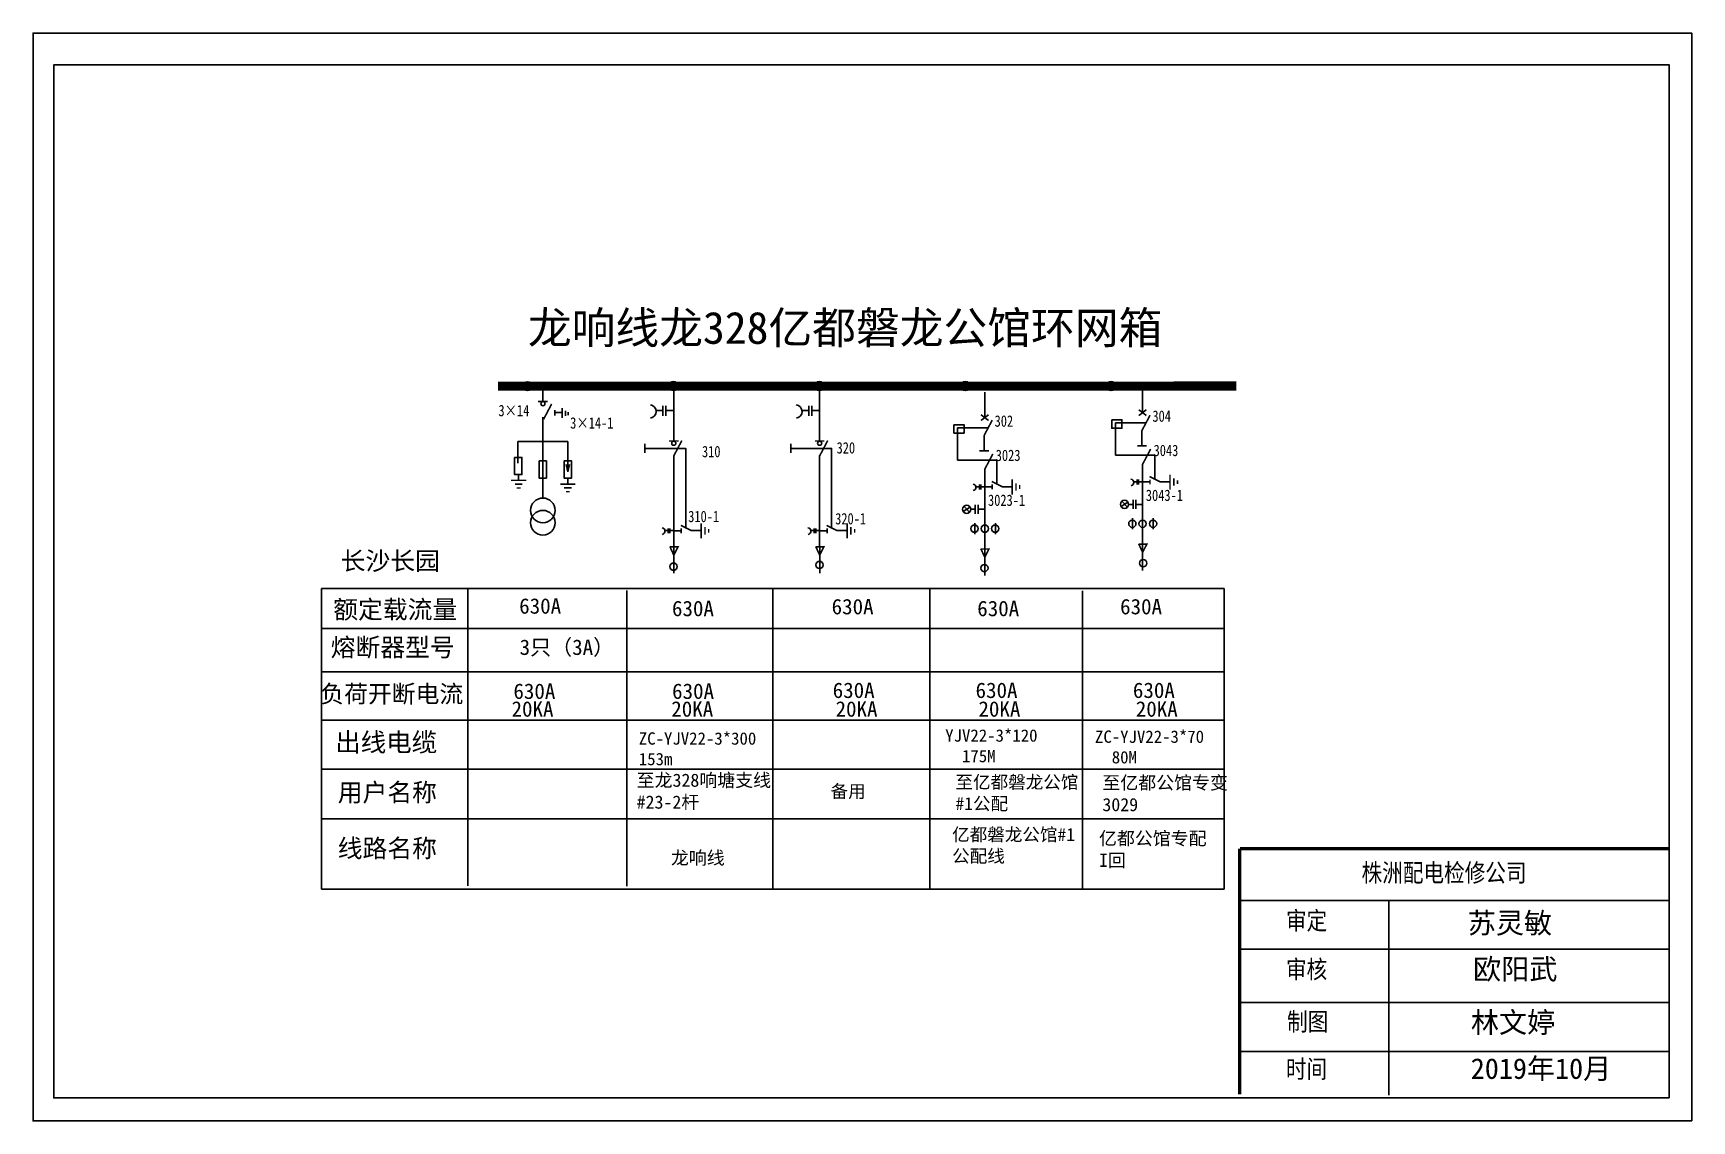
# Model space of a CAD drawing. Header units: millimetres. Extents: x 3120 to 3269, y 2656 to 2693.
# Drawn here: x 3170.49 to 3214.88, y 2663.05 to 2692.16 of the extents above; entities that cross this region are included whole.
import ezdxf

# ---------------------------------------------------------------- set-up
doc = ezdxf.new("R2010")
doc.units = ezdxf.units.MM
doc.layers.add('1', color=7, linetype='Continuous')
doc.layers.add('2', color=7, linetype='Continuous')
doc.styles.add('_txtstyle_1.19_0_0', font='simsun.ttc', dxfattribs={"height": 1.18957})
doc.styles.add('_txtstyle_1.24_0_0', font='simsun.ttc', dxfattribs={"height": 1.241973})
doc.styles.add('_txtstyle_1.27_0_0', font='simsun.ttc', dxfattribs={"height": 1.267764})
doc.styles.add('_txtstyle_29.49_0_0', font='simsun.ttc', dxfattribs={"height": 29.491863})
doc.styles.add('_txtstyle_3.09_0_0', font='simsun.ttc', dxfattribs={"height": 3.0947})
doc.styles.add('_txtstyle_31.43_0_0', font='simsun.ttc', dxfattribs={"height": 31.43045})
doc.styles.add('HZ', font='simkai_0.ttf')
doc.styles.add('hztxt_txtstyle_0.00_0_0', font='', dxfattribs={"bigfont": 'hztxt.shx'})
doc.styles.add('hztxt_txtstyle_1.99_0_0', font='', dxfattribs={"height": 1.989743, "bigfont": 'hztxt.shx'})
doc.styles.add('hztxt_txtstyle_3.00_0_0', font='', dxfattribs={"height": 3, "bigfont": 'hztxt.shx'})
doc.styles.add('STYLE1', font='txt.shx', dxfattribs={"height": 2.6})
doc.styles.add('道路名', font='simhei.ttf', dxfattribs={"width": 0.8})
doc.styles.get('hztxt_txtstyle_0.00_0_0').set_extended_font_data('hztxt')
doc.styles.get('hztxt_txtstyle_1.99_0_0').set_extended_font_data('hztxt')
doc.styles.get('hztxt_txtstyle_3.00_0_0').set_extended_font_data('hztxt')

msp = doc.modelspace()

# ---------------------------------------------------------------- linework, layer by layer
at = {"color": 0}
for p, q in [((3184.135, 2682.715), (3184.135, 2682.308)), ((3187.637, 2682.607), (3187.637, 2681.25)), ((3191.541, 2682.607), (3191.541, 2681.25)), ((3195.96, 2682.549), (3195.96, 2681.871)), ((3200.184, 2682.682), (3200.184, 2682.003)), ((3184.133, 2681.235), (3183.46, 2681.235)), ((3183.46, 2681.235), (3183.46, 2680.65))]:
    msp.add_line(p, q, dxfattribs=at)
at = {"color": 0, "linetype": 'Continuous'}
for p, q in [((3187.637, 2680.857), (3187.637, 2680.005)), ((3191.541, 2680.857), (3191.541, 2680.005)), ((3195.96, 2680.489), (3195.96, 2678.368)), ((3200.184, 2680.621), (3200.184, 2678.5)), ((3187.637, 2680.005), (3187.637, 2679.151)), ((3191.541, 2680.005), (3191.541, 2679.151)), ((3195.96, 2680.016), (3196.159, 2680.016)), ((3196.419, 2680.021), (3196.69, 2680.021)), ((3200.184, 2680.148), (3200.383, 2680.148)), ((3200.643, 2680.154), (3200.914, 2680.154)), ((3187.637, 2679.151), (3187.637, 2678.426)), ((3191.541, 2679.151), (3191.541, 2678.426)), ((3187.637, 2678.843), (3187.836, 2678.843)), ((3188.096, 2678.848), (3188.367, 2678.848)), ((3191.541, 2678.843), (3191.74, 2678.843)), ((3192, 2678.848), (3192.272, 2678.848)), ((3187.638, 2678.421), (3187.638, 2677.707)), ((3191.542, 2678.421), (3191.542, 2677.707)), ((3195.961, 2678.37), (3195.961, 2677.649)), ((3200.185, 2678.502), (3200.185, 2677.781)), ((3178.205, 2677.299), (3202.368, 2677.299)), ((3186.379, 2677.24), (3186.379, 2669.334)), ((3190.29, 2677.284), (3190.29, 2669.249))]:
    msp.add_line(p, q, dxfattribs=at)
at = {"linetype": 'Continuous'}
for p, q in [((3178.205, 2669.247), (3178.205, 2677.299)), ((3182.126, 2677.297), (3182.126, 2669.338)), ((3194.493, 2677.284), (3194.493, 2669.249)), ((3198.577, 2677.237), (3198.577, 2669.247)), ((3202.368, 2677.299), (3202.368, 2669.247)), ((3178.205, 2676.224), (3202.368, 2676.224)), ((3178.205, 2675.067), (3202.368, 2675.067)), ((3178.205, 2673.775), (3202.368, 2673.775)), ((3178.205, 2672.466), (3202.368, 2672.466)), ((3178.205, 2671.134), (3202.368, 2671.134)), ((3202.368, 2669.247), (3178.205, 2669.247)), ((3202.788, 2668.951), (3214.266, 2668.951)), ((3206.772, 2668.95), (3206.772, 2663.735)), ((3202.788, 2667.644), (3214.266, 2667.644)), ((3202.788, 2666.218), (3214.266, 2666.218)), ((3202.788, 2664.91), (3214.266, 2664.91))]:
    msp.add_line(p, q, dxfattribs=at)
for points in [[(3214.883, 2663.051), (3170.492, 2663.051), (3170.492, 2692.159), (3214.883, 2692.159)], [(3214.277, 2663.665), (3171.042, 2663.665), (3171.042, 2691.31), (3214.277, 2691.31)]]:
    msp.add_lwpolyline(points, close=True)
at = {"color": 0}
for points, format in [([(3182.932, 2682.715, 0.242, 0.242, 0), (3202.692, 2682.716, 0.242, 0.242, 0)], "xyseb"), ([(3184.007, 2682.303, 0.0432, 0.0432, 0), (3184.262, 2682.303, 0.0432, 0.0432, 0)], "xyseb"), ([(3184.152, 2681.825, 0.0432, 0.0432, 0), (3184.368, 2682.234, 0.0432, 0.0432, 0)], "xyseb"), ([(3187.01, 2682.21, -0.877934), (3187.017, 2681.86)], "xyb"), ([(3190.915, 2682.21, -0.877934), (3190.922, 2681.86)], "xyb"), ([(3196.061, 2681.948, 0.0432, 0.0432, 0), (3195.859, 2681.793, 0.0432, 0.0432, 0)], "xyseb"), ([(3195.859, 2681.948, 0.0432, 0.0432, 0), (3196.061, 2681.793, 0.0432, 0.0432, 0)], "xyseb"), ([(3195.944, 2681.394, 0.0432, 0.0432, 0), (3196.16, 2681.803, 0.0432, 0.0432, 0)], "xyseb"), ([(3200.285, 2682.081, 0.0432, 0.0432, 0), (3200.083, 2681.925, 0.0432, 0.0432, 0)], "xyseb"), ([(3200.083, 2682.081, 0.0432, 0.0432, 0), (3200.285, 2681.925, 0.0432, 0.0432, 0)], "xyseb"), ([(3200.168, 2681.526, 0.0432, 0.0432, 0), (3200.384, 2681.935, 0.0432, 0.0432, 0)], "xyseb")]:
    msp.add_lwpolyline(points, format=format, dxfattribs=at)
for points in [[(3184.654, 2682.127), (3184.654, 2681.864)], [(3187.347, 2682.183), (3187.347, 2681.921)], [(3187.428, 2682.183), (3187.428, 2681.921)], [(3191.252, 2682.183), (3191.252, 2681.921)], [(3191.332, 2682.183), (3191.332, 2681.921)], [(3184.458, 2682.07), (3184.458, 2681.928)], [(3184.654, 2682.005), (3184.472, 2682.005)], [(3184.735, 2682.052), (3184.735, 2681.922)], [(3184.811, 2682.016), (3184.811, 2681.938)], [(3187.347, 2682.062), (3187.165, 2682.062)], [(3187.637, 2682.062), (3187.428, 2682.062)], [(3191.252, 2682.062), (3191.07, 2682.062)], [(3191.541, 2682.062), (3191.332, 2682.062)]]:
    msp.add_lwpolyline(points, dxfattribs=at)
at = {"color": 0, "linetype": 'Continuous'}
for points, format in [([(3187.509, 2681.245, 0.0432, 0.0432, 0), (3187.764, 2681.245, 0.0432, 0.0432, 0)], "xyseb"), ([(3187.637, 2680.846, 0.0432, 0.0432, 0), (3187.853, 2681.256, 0.0432, 0.0432, 0)], "xyseb"), ([(3191.414, 2681.245, 0.0432, 0.0432, 0), (3191.668, 2681.245, 0.0432, 0.0432, 0)], "xyseb"), ([(3191.541, 2680.846, 0.0432, 0.0432, 0), (3191.757, 2681.256, 0.0432, 0.0432, 0)], "xyseb"), ([(3195.817, 2680.983, 0.0432, 0.0432, 0), (3196.071, 2680.983, 0.0432, 0.0432, 0)], "xyseb"), ([(3195.96, 2680.489, 0.0432, 0.0432, 0), (3196.176, 2680.898, 0.0432, 0.0432, 0)], "xyseb"), ([(3200.041, 2681.115, 0.0432, 0.0432, 0), (3200.295, 2681.115, 0.0432, 0.0432, 0)], "xyseb"), ([(3200.184, 2680.621, 0.0432, 0.0432, 0), (3200.4, 2681.03, 0.0432, 0.0432, 0)], "xyseb"), ([(3195.646, 2680.092, -0.877934), (3195.65, 2679.917)], "xyb"), ([(3196.148, 2680.16, 0.0432, 0.0432, 0), (3196.436, 2680.016, 0.0432, 0.0432, 0)], "xyseb"), ([(3196.159, 2680.082, 0.0432, 0.0432, 0), (3196.159, 2679.949, 0.0432, 0.0432, 0)], "xyseb"), ([(3199.87, 2680.224, -0.877934), (3199.874, 2680.049)], "xyb"), ([(3200.372, 2680.292, 0.0432, 0.0432, 0), (3200.66, 2680.148, 0.0432, 0.0432, 0)], "xyseb"), ([(3200.383, 2680.214, 0.0432, 0.0432, 0), (3200.383, 2680.082, 0.0432, 0.0432, 0)], "xyseb"), ([(3187.825, 2678.987, 0.0432, 0.0432, 0), (3188.113, 2678.843, 0.0432, 0.0432, 0)], "xyseb"), ([(3191.729, 2678.987, 0.0432, 0.0432, 0), (3192.017, 2678.843, 0.0432, 0.0432, 0)], "xyseb"), ([(3187.323, 2678.919, -0.877934), (3187.327, 2678.744)], "xyb"), ([(3187.836, 2678.909, 0.0432, 0.0432, 0), (3187.836, 2678.776, 0.0432, 0.0432, 0)], "xyseb"), ([(3191.228, 2678.919, -0.877934), (3191.231, 2678.744)], "xyb"), ([(3191.74, 2678.909, 0.0432, 0.0432, 0), (3191.74, 2678.776, 0.0432, 0.0432, 0)], "xyseb"), ([(3187.531, 2678.413, 0.0432, 0.0432, 0), (3187.75, 2678.413, 0.0432, 0.0432, 0), (3187.638, 2678.19, 0.0432, 0.0432, 0), (3187.533, 2678.417, 0.0432, 0.0432, 0)], "xyseb"), ([(3191.435, 2678.413, 0.0432, 0.0432, 0), (3191.655, 2678.413, 0.0432, 0.0432, 0), (3191.542, 2678.19, 0.0432, 0.0432, 0), (3191.438, 2678.417, 0.0432, 0.0432, 0)], "xyseb"), ([(3195.854, 2678.355, 0.0432, 0.0432, 0), (3196.073, 2678.355, 0.0432, 0.0432, 0), (3195.961, 2678.133, 0.0432, 0.0432, 0), (3195.856, 2678.359, 0.0432, 0.0432, 0)], "xyseb"), ([(3200.078, 2678.487, 0.0432, 0.0432, 0), (3200.298, 2678.487, 0.0432, 0.0432, 0), (3200.185, 2678.265, 0.0432, 0.0432, 0), (3200.08, 2678.491, 0.0432, 0.0432, 0)], "xyseb")]:
    msp.add_lwpolyline(points, format=format, dxfattribs=at)
for points in [[(3186.866, 2681.167), (3186.866, 2680.926)], [(3187.958, 2678.907), (3187.958, 2681.046), (3186.866, 2681.046)], [(3190.771, 2681.167), (3190.771, 2680.926)], [(3191.862, 2678.907), (3191.862, 2681.046), (3190.771, 2681.046)], [(3195.815, 2680.018), (3195.724, 2680.018)], [(3195.815, 2680.079), (3195.815, 2679.947)], [(3195.855, 2680.079), (3195.855, 2679.947)], [(3195.959, 2680.018), (3195.855, 2680.018)], [(3200.039, 2680.15), (3199.948, 2680.15)], [(3200.039, 2680.211), (3200.039, 2680.08)], [(3200.079, 2680.211), (3200.079, 2680.08)], [(3200.183, 2680.15), (3200.079, 2680.15)], [(3187.491, 2678.845), (3187.401, 2678.845)], [(3187.491, 2678.906), (3187.491, 2678.774)], [(3187.532, 2678.906), (3187.532, 2678.774)], [(3187.636, 2678.845), (3187.532, 2678.845)], [(3191.396, 2678.845), (3191.305, 2678.845)], [(3191.396, 2678.906), (3191.396, 2678.774)], [(3191.436, 2678.906), (3191.436, 2678.774)], [(3191.541, 2678.845), (3191.436, 2678.845)]]:
    msp.add_lwpolyline(points, dxfattribs=at)
at = {"linetype": 'Continuous', "const_width": 0.092}
for points in [[(3202.781, 2670.333), (3202.781, 2663.757)], [(3202.788, 2670.333), (3214.266, 2670.333)]]:
    msp.add_lwpolyline(points, dxfattribs=at)
at = {"color": 0}
for centre, radius in [((3183.722, 2682.712), 0.12), ((3187.629, 2682.713), 0.12), ((3191.533, 2682.713), 0.12), ((3195.438, 2682.713), 0.12), ((3199.342, 2682.713), 0.12), ((3184.135, 2682.242), 0.0553)]:
    msp.add_circle(centre, radius, dxfattribs=at)
at = {"color": 0, "linetype": 'Continuous'}
for centre in [(3187.637, 2681.184), (3191.541, 2681.184)]:
    msp.add_circle(centre, 0.0553, dxfattribs=at)
for points in [[(3200.898, 2679.944), (3200.938, 2679.944), (3200.898, 2680.347), (3200.938, 2680.347)], [(3196.674, 2679.812), (3196.714, 2679.812), (3196.674, 2680.215), (3196.714, 2680.215)], [(3196.815, 2680.114), (3196.775, 2680.114), (3196.815, 2679.913), (3196.775, 2679.913)], [(3196.876, 2679.963), (3196.916, 2679.963), (3196.876, 2680.064), (3196.916, 2680.064)], [(3201.039, 2680.247), (3200.999, 2680.247), (3201.039, 2680.045), (3200.999, 2680.045)], [(3201.1, 2680.095), (3201.14, 2680.095), (3201.1, 2680.196), (3201.14, 2680.196)], [(3188.351, 2678.639), (3188.391, 2678.639), (3188.351, 2679.042), (3188.391, 2679.042)], [(3192.255, 2678.639), (3192.296, 2678.639), (3192.255, 2679.042), (3192.296, 2679.042)], [(3188.492, 2678.941), (3188.452, 2678.941), (3188.492, 2678.74), (3188.452, 2678.74)], [(3188.552, 2678.79), (3188.593, 2678.79), (3188.552, 2678.891), (3188.593, 2678.891)], [(3192.396, 2678.941), (3192.356, 2678.941), (3192.396, 2678.74), (3192.356, 2678.74)], [(3192.457, 2678.79), (3192.497, 2678.79), (3192.457, 2678.891), (3192.497, 2678.891)]]:
    msp.add_trace(points, dxfattribs=at)
at = {"color": 0}
for points in [[(3183.284, 2680.21), (3183.284, 2680.17), (3183.687, 2680.21), (3183.687, 2680.17)], [(3183.586, 2680.069), (3183.586, 2680.11), (3183.384, 2680.069), (3183.384, 2680.11)], [(3183.435, 2680.009), (3183.435, 2679.969), (3183.536, 2680.009), (3183.536, 2679.969)], [(3184.6, 2680.112), (3184.6, 2680.071), (3185.003, 2680.112), (3185.003, 2680.071)], [(3184.902, 2679.971), (3184.902, 2680.011), (3184.701, 2679.971), (3184.701, 2680.011)], [(3184.751, 2679.91), (3184.751, 2679.87), (3184.852, 2679.91), (3184.852, 2679.87)]]:
    msp.add_trace(points, dxfattribs=at)
at = {"layer": '1', "color": 0}
for p, q in [((3184.133, 2681.884), (3184.133, 2679.738)), ((3199.455, 2681.731), (3199.455, 2680.863)), ((3200.276, 2681.731), (3199.455, 2681.731)), ((3184.133, 2681.235), (3184.803, 2681.235)), ((3184.803, 2681.235), (3184.803, 2680.417)), ((3195.231, 2681.598), (3195.231, 2680.731)), ((3196.052, 2681.598), (3195.231, 2681.598)), ((3195.944, 2680.983), (3195.944, 2681.394)), ((3200.168, 2681.115), (3200.168, 2681.526)), ((3183.485, 2680.349), (3183.485, 2680.21)), ((3184.803, 2680.417), (3184.76, 2680.614)), ((3184.803, 2680.417), (3184.846, 2680.614)), ((3184.802, 2680.25), (3184.802, 2680.112))]:
    msp.add_line(p, q, dxfattribs=at)
at = {"layer": '1', "color": 0, "linetype": 'Continuous'}
for p, q in [((3199.455, 2680.863), (3200.511, 2680.863)), ((3200.511, 2680.863), (3200.511, 2680.233)), ((3195.231, 2680.731), (3196.287, 2680.731)), ((3196.287, 2680.731), (3196.287, 2680.101)), ((3195.566, 2679.478), (3195.386, 2679.356)), ((3195.553, 2679.34), (3195.402, 2679.498)), ((3195.705, 2679.536), (3195.705, 2679.299)), ((3195.781, 2679.536), (3195.781, 2679.299)), ((3199.79, 2679.611), (3199.61, 2679.488)), ((3199.777, 2679.472), (3199.626, 2679.63)), ((3199.929, 2679.549), (3199.809, 2679.549)), ((3199.929, 2679.668), (3199.929, 2679.431)), ((3200.005, 2679.668), (3200.005, 2679.431)), ((3200.184, 2679.549), (3200.005, 2679.549)), ((3195.705, 2679.417), (3195.585, 2679.417)), ((3195.69, 2679.046), (3195.69, 2678.752)), ((3195.96, 2679.417), (3195.781, 2679.417)), ((3196.243, 2679.046), (3196.243, 2678.752)), ((3199.914, 2679.178), (3199.914, 2678.884)), ((3200.467, 2679.178), (3200.467, 2678.884))]:
    msp.add_line(p, q, dxfattribs=at)
at = {"layer": '1', "color": 0}
for points in [[(3195.134, 2681.679), (3195.407, 2681.679), (3195.407, 2681.456), (3195.134, 2681.456)], [(3199.358, 2681.812), (3199.631, 2681.812), (3199.631, 2681.588), (3199.358, 2681.588)]]:
    msp.add_lwpolyline(points, close=True, dxfattribs=at)
for centre in [(3184.133, 2679.387), (3184.133, 2679.057)]:
    msp.add_circle(centre, 0.33, dxfattribs=at)
at = {"layer": '1', "color": 0, "linetype": 'Continuous'}
for centre, radius in [((3195.476, 2679.417), 0.109), ((3199.7, 2679.549), 0.109), ((3195.686, 2678.899), 0.0974), ((3195.96, 2678.899), 0.0974), ((3196.24, 2678.899), 0.0974), ((3199.91, 2679.031), 0.0974), ((3200.184, 2679.031), 0.0974), ((3200.464, 2679.031), 0.0974), ((3187.628, 2677.882), 0.0974), ((3191.536, 2677.928), 0.0974), ((3195.951, 2677.845), 0.0974), ((3200.2, 2677.974), 0.0974)]:
    msp.add_circle(centre, radius, dxfattribs=at)
at = {"layer": '2', "color": 0}
for points in [[(3183.378, 2680.807), (3183.575, 2680.807), (3183.575, 2680.344), (3183.378, 2680.344)], [(3184.031, 2680.712), (3184.228, 2680.712), (3184.228, 2680.25), (3184.031, 2680.25)], [(3184.703, 2680.712), (3184.9, 2680.712), (3184.9, 2680.25), (3184.703, 2680.25)]]:
    msp.add_lwpolyline(points, close=True, dxfattribs=at)

# ---------------------------------------------------------------- texts
at = {"color": 0, "linetype": 'Continuous', "style": '道路名', "width": 0.8}
for s, p in [('3×14', (3182.944, 2681.908)), ('3×14-1', (3184.864, 2681.576)), ('302', (3196.223, 2681.627)), ('304', (3200.447, 2681.759)), ('310', (3188.392, 2680.811)), ('320', (3191.994, 2680.91)), ('3023', (3196.254, 2680.709)), ('3043', (3200.478, 2680.841)), ('3043-1', (3200.271, 2679.64)), ('3023-1', (3196.047, 2679.508)), ('310-1', (3188.023, 2679.074)), ('320-1', (3191.956, 2679.013))]:
    msp.add_text(s, height=0.304, dxfattribs=at).set_placement(p)
at = {"color": 7, "insert": (3183.732, 2684.704), "char_height": 0.85879, "width": 124.3504, "attachment_point": 1, "style": '_txtstyle_3.09_0_0'}
msp.add_mtext('{\\fSimSun|b0|i0|c134|p54;龙响线龙328亿都磐龙公馆环网箱}', dxfattribs=at)
at = {"linetype": 'Continuous', "attachment_point": 1}
for s, insert, char_height, width, style in [('{\\fSimSun|b0|i0|c134|p2;长沙长园}', (3178.723, 2678.282), 0.48671, 3.31803, 'HZ'), ('{\\fSimSun|b0|i0|c134|p2;额定载流量}', (3178.523, 2676.98), 0.48671, 3.74755, 'HZ'), ('{\\fSimSun|b0|i0|c134|p2;630A}', (3183.5, 2677.036), 0.41264, 3.31803, 'STYLE1'), ('{\\fSimSun|b0|i0|c134|p2;630A}', (3187.589, 2676.969), 0.41264, 3.31803, 'STYLE1'), ('{\\fSimSun|b0|i0|c134|p2;630A}', (3191.862, 2677.019), 0.41264, 3.31803, 'STYLE1'), ('{\\fSimSun|b0|i0|c134|p2;630A}', (3195.759, 2676.969), 0.41264, 3.31803, 'STYLE1'), ('{\\fSimSun|b0|i0|c134|p2;630A}', (3199.582, 2677.019), 0.41264, 3.31803, 'STYLE1'), ('{\\fSimSun|b0|i0|c134|p2;熔断器型号}', (3178.455, 2675.967), 0.48671, 3.88694, 'HZ'), ('{\\fSimSun|b0|i0|c134|p2;3只（3A）}', (3183.511, 2675.932), 0.41264, 3.31803, 'STYLE1'), ('{\\fSimSun|b0|i0|c134|p2;\\H0.96x;负荷开断电流}', (3178.178, 2674.711), 0.48671, 4.45046, 'HZ'), ('{\\fSimSun|b0|i0|c134|p2;630A}', (3183.345, 2674.755), 0.41264, 3.31803, 'STYLE1'), ('{\\fSimSun|b0|i0|c134|p2;630A}', (3187.592, 2674.755), 0.41264, 3.31803, 'STYLE1'), ('{\\fSimSun|b0|i0|c134|p2;630A}', (3191.89, 2674.78), 0.41264, 3.31803, 'STYLE1'), ('{\\fSimSun|b0|i0|c134|p2;630A}', (3195.714, 2674.78), 0.41264, 3.31803, 'STYLE1'), ('{\\fSimSun|b0|i0|c134|p2;630A}', (3199.925, 2674.78), 0.41264, 3.31803, 'STYLE1'), ('{\\fSimSun|b0|i0|c134|p2;20KA}', (3183.295, 2674.279), 0.41264, 3.31803, 'STYLE1'), ('{\\fSimSun|b0|i0|c134|p2;20KA}', (3187.57, 2674.279), 0.41264, 3.31803, 'STYLE1'), ('{\\fSimSun|b0|i0|c134|p2;20KA}', (3191.967, 2674.279), 0.41264, 3.31803, 'STYLE1'), ('{\\fSimSun|b0|i0|c134|p2;20KA}', (3195.791, 2674.279), 0.41264, 3.31803, 'STYLE1'), ('{\\fSimSun|b0|i0|c134|p2;20KA}', (3200.002, 2674.279), 0.41264, 3.31803, 'STYLE1'), ('{\\fSimSun|b0|i0|c134|p2;出线电缆}', (3178.576, 2673.434), 0.50013, 3.4095, 'HZ'), ('ZC-YJV22-3*300^M^J153m', (3186.701, 2673.448), 0.33011, 2.65443, '_txtstyle_29.49_0_0'), ('{\\fSimSun|b0|i0|c134|p2;YJV22-3*120\\P  175M }', (3194.902, 2673.528), 0.33011, 2.65443, '_txtstyle_1.19_0_0'), ('{\\fSimSun|b0|i0|c134|p2;ZC-YJV22-3*70\\P  80M }', (3198.91, 2673.497), 0.33011, 2.65443, '_txtstyle_1.19_0_0'), ('至龙328响塘支线#23-2杆', (3186.643, 2672.343), 0.35181, 3.99043, '_txtstyle_31.43_0_0'), ('{\\fSimSun|b0|i0|c134|p54;至亿都磐龙公馆#1公配}', (3195.176, 2672.288), 0.34465, 3.29957, '_txtstyle_1.24_0_0'), ('{\\fSimSun|b0|i0|c134|p2;用户名称}', (3178.643, 2672.084), 0.48671, 3.31803, 'HZ'), ('{\\fSimSun|b0|i0|c134|p54;备用}', (3191.834, 2672.042), 0.34465, 3.29957, 'STYLE1'), ('至亿都公馆专变3029', (3199.108, 2672.276), 0.35181, 3.42741, '_txtstyle_1.27_0_0'), ('{\\fSimSun|b0|i0|c134|p2;线路名称}', (3178.643, 2670.589), 0.48671, 3.31803, 'HZ'), ('{\\fSimSun|b0|i0|c134|p54;亿都磐龙公馆#1公配线}', (3195.087, 2670.885), 0.34465, 3.29957, '_txtstyle_1.24_0_0'), ('亿都公馆专配I回', (3199.017, 2670.786), 0.3518, 3.10796, '_txtstyle_1.27_0_0'), ('龙响线', (3187.56, 2670.266), 0.3518, 3.10796, '_txtstyle_1.27_0_0'), ('株洲配电检修公司 ', (3206.044, 2669.947), 0.5522, 15.09576, 'hztxt_txtstyle_1.99_0_0'), ('审定', (3204.02, 2668.665), 0.5522, 4.31819, 'hztxt_txtstyle_0.00_0_0'), ('{\\fSimSun|b0|i0|c134|p2;苏灵敏}', (3208.885, 2668.622), 0.55216, 4.31819, 'hztxt_txtstyle_0.00_0_0'), ('{\\fSimSun|b0|i0|c134|p2;欧阳武}', (3209.028, 2667.388), 0.55216, 6.08371, 'hztxt_txtstyle_0.00_0_0'), ('审核', (3204.02, 2667.364), 0.5522, 4.31819, 'hztxt_txtstyle_0.00_0_0'), ('制图', (3204.05, 2665.961), 0.5522, 4.31819, 'hztxt_txtstyle_0.00_0_0'), ('{\\fSimSun|b0|i0|c134|p2;林文婷^M^J}', (3208.969, 2665.961), 0.55216, 4.31819, 'hztxt_txtstyle_3.00_0_0'), ('{\\fSimSun|b0|i0|c134|p2;2019年10月}', (3208.967, 2664.726), 0.55216, 5.25574, 'hztxt_txtstyle_1.99_0_0'), ('时间', (3204.02, 2664.695), 0.5522, 4.31819, 'hztxt_txtstyle_0.00_0_0')]:
    msp.add_mtext(s, dxfattribs=dict(at, insert=insert, char_height=char_height, width=width, style=style))

doc.saveas('drawing.dxf')
